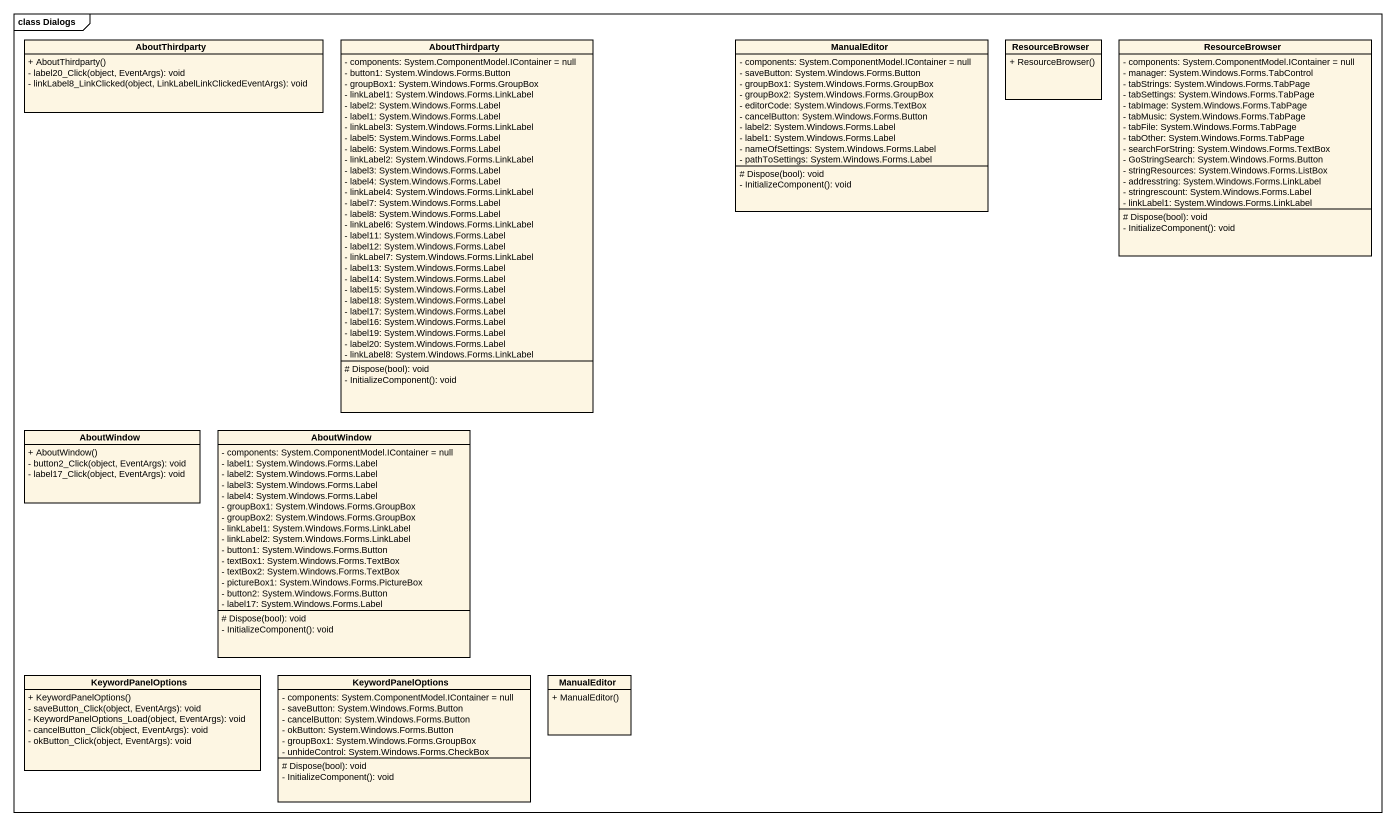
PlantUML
@startuml
mainframe class Dialogs
hide circle
hide empty members
skinparam classAttributeIconSize 0
class AboutThirdparty {
  + AboutThirdparty()
  - label20_Click(object, EventArgs): void
  - linkLabel8_LinkClicked(object, LinkLabelLinkClickedEventArgs): void
}
class "AboutThirdparty" as AboutThirdparty_2 {
  - components: System.ComponentModel.IContainer = null
  - button1: System.Windows.Forms.Button
  - groupBox1: System.Windows.Forms.GroupBox
  - linkLabel1: System.Windows.Forms.LinkLabel
  - label2: System.Windows.Forms.Label
  - label1: System.Windows.Forms.Label
  - linkLabel3: System.Windows.Forms.LinkLabel
  - label5: System.Windows.Forms.Label
  - label6: System.Windows.Forms.Label
  - linkLabel2: System.Windows.Forms.LinkLabel
  - label3: System.Windows.Forms.Label
  - label4: System.Windows.Forms.Label
  - linkLabel4: System.Windows.Forms.LinkLabel
  - label7: System.Windows.Forms.Label
  - label8: System.Windows.Forms.Label
  - linkLabel6: System.Windows.Forms.LinkLabel
  - label11: System.Windows.Forms.Label
  - label12: System.Windows.Forms.Label
  - linkLabel7: System.Windows.Forms.LinkLabel
  - label13: System.Windows.Forms.Label
  - label14: System.Windows.Forms.Label
  - label15: System.Windows.Forms.Label
  - label18: System.Windows.Forms.Label
  - label17: System.Windows.Forms.Label
  - label16: System.Windows.Forms.Label
  - label19: System.Windows.Forms.Label
  - label20: System.Windows.Forms.Label
  - linkLabel8: System.Windows.Forms.LinkLabel
  # Dispose(bool): void
  - InitializeComponent(): void
}
class ManualEditor {
  - components: System.ComponentModel.IContainer = null
  - saveButton: System.Windows.Forms.Button
  - groupBox1: System.Windows.Forms.GroupBox
  - groupBox2: System.Windows.Forms.GroupBox
  - editorCode: System.Windows.Forms.TextBox
  - cancelButton: System.Windows.Forms.Button
  - label2: System.Windows.Forms.Label
  - label1: System.Windows.Forms.Label
  - nameOfSettings: System.Windows.Forms.Label
  - pathToSettings: System.Windows.Forms.Label
  # Dispose(bool): void
  - InitializeComponent(): void
}
class ResourceBrowser {
  + ResourceBrowser()
}
class "ResourceBrowser" as ResourceBrowser_2 {
  - components: System.ComponentModel.IContainer = null
  - manager: System.Windows.Forms.TabControl
  - tabStrings: System.Windows.Forms.TabPage
  - tabSettings: System.Windows.Forms.TabPage
  - tabImage: System.Windows.Forms.TabPage
  - tabMusic: System.Windows.Forms.TabPage
  - tabFile: System.Windows.Forms.TabPage
  - tabOther: System.Windows.Forms.TabPage
  - searchForString: System.Windows.Forms.TextBox
  - GoStringSearch: System.Windows.Forms.Button
  - stringResources: System.Windows.Forms.ListBox
  - addresstring: System.Windows.Forms.LinkLabel
  - stringrescount: System.Windows.Forms.Label
  - linkLabel1: System.Windows.Forms.LinkLabel
  # Dispose(bool): void
  - InitializeComponent(): void
}
class AboutWindow {
  + AboutWindow()
  - button2_Click(object, EventArgs): void
  - label17_Click(object, EventArgs): void
}
class "AboutWindow" as AboutWindow_2 {
  - components: System.ComponentModel.IContainer = null
  - label1: System.Windows.Forms.Label
  - label2: System.Windows.Forms.Label
  - label3: System.Windows.Forms.Label
  - label4: System.Windows.Forms.Label
  - groupBox1: System.Windows.Forms.GroupBox
  - groupBox2: System.Windows.Forms.GroupBox
  - linkLabel1: System.Windows.Forms.LinkLabel
  - linkLabel2: System.Windows.Forms.LinkLabel
  - button1: System.Windows.Forms.Button
  - textBox1: System.Windows.Forms.TextBox
  - textBox2: System.Windows.Forms.TextBox
  - pictureBox1: System.Windows.Forms.PictureBox
  - button2: System.Windows.Forms.Button
  - label17: System.Windows.Forms.Label
  # Dispose(bool): void
  - InitializeComponent(): void
}
class KeywordPanelOptions {
  + KeywordPanelOptions()
  - saveButton_Click(object, EventArgs): void
  - KeywordPanelOptions_Load(object, EventArgs): void
  - cancelButton_Click(object, EventArgs): void
  - okButton_Click(object, EventArgs): void
}
class "KeywordPanelOptions" as KeywordPanelOptions_2 {
  - components: System.ComponentModel.IContainer = null
  - saveButton: System.Windows.Forms.Button
  - cancelButton: System.Windows.Forms.Button
  - okButton: System.Windows.Forms.Button
  - groupBox1: System.Windows.Forms.GroupBox
  - unhideControl: System.Windows.Forms.CheckBox
  # Dispose(bool): void
  - InitializeComponent(): void
}
class "ManualEditor" as ManualEditor_2 {
  + ManualEditor()
}
@enduml
